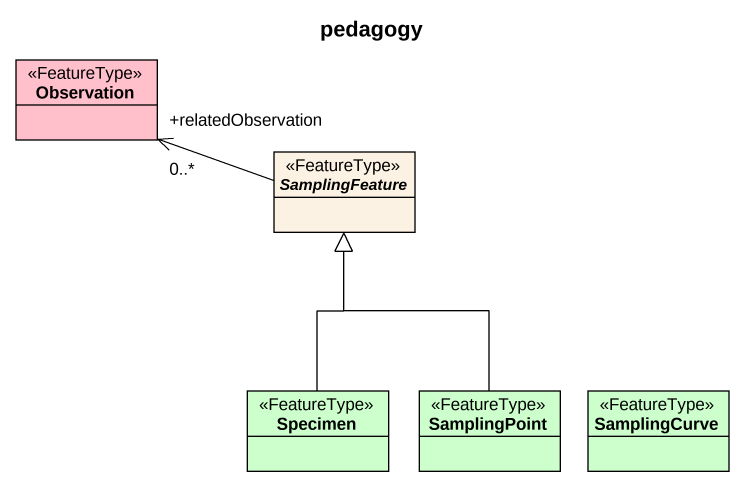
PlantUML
@startuml
title pedagogy
hide circle
hide empty members
class Observation <<FeatureType>> #FFC0CB
abstract class SamplingFeature <<FeatureType>> #FCF2E3
class Specimen <<FeatureType>> #CCFFCC
class SamplingPoint <<FeatureType>> #CCFFCC
class SamplingCurve <<FeatureType>> #CCFFCC
SamplingFeature -left-> "+relatedObservation\n0..*" Observation
Specimen -up-|> SamplingFeature
SamplingPoint -up-|> SamplingFeature
@enduml
